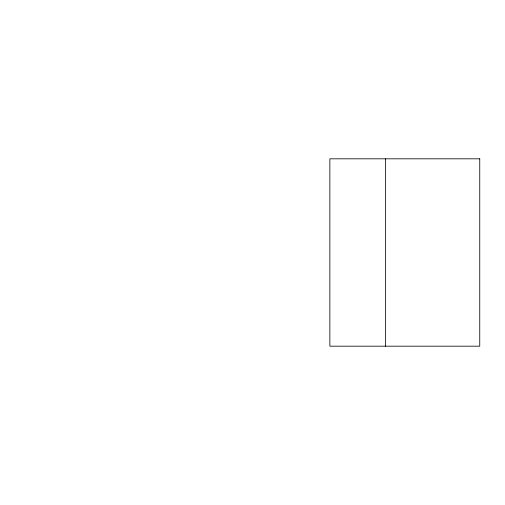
<?xml version="1.0" encoding="UTF-8"?>
<svg xmlns="http://www.w3.org/2000/svg" width="505" height="505" viewBox="0 0 505 505"><rect width="100%" height="100%" fill="white"/><g stroke="black" fill="none" stroke-linecap="round" stroke-linejoin="round"><path stroke-width="0.76" d="M385.41 158.816L385.41 346.184M479.75 158.816L329.86 158.816L329.86 346.184L479.75 346.184L479.75 158.816"/></g></svg>
